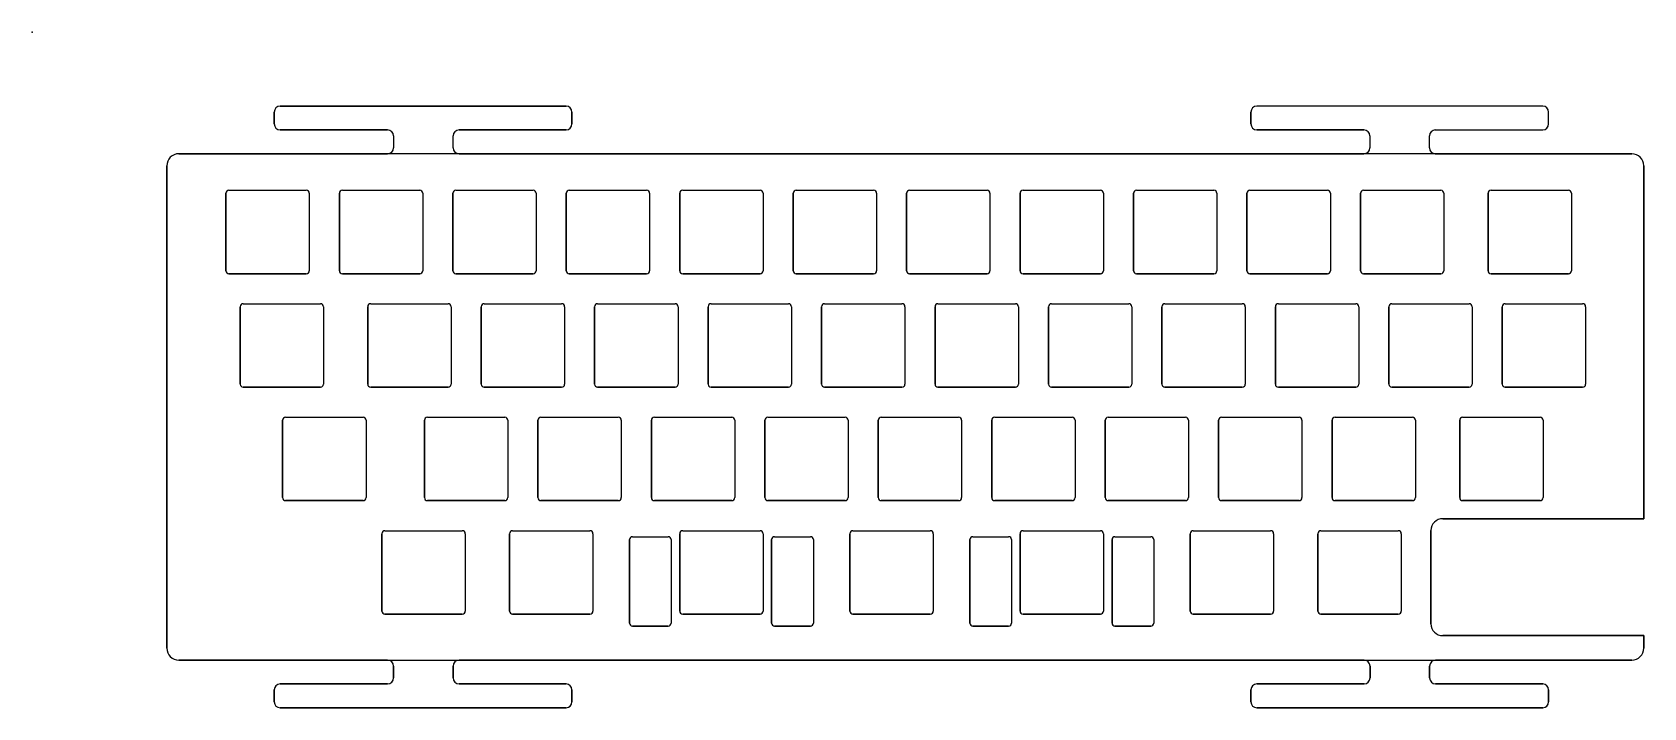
# Model space of a CAD drawing. Header units: millimetres. Extents: x 0 to 271, y -113 to 0.
import ezdxf

# ---------------------------------------------------------------- set-up
doc = ezdxf.new("R2010")
doc.units = ezdxf.units.MM
doc.header["$MEASUREMENT"] = 0
doc.layers.add('Plate 2u Screw v1_Sketch1', color=7, linetype='Continuous')

msp = doc.modelspace()

# ---------------------------------------------------------------- linework, layer by layer
at = {"layer": 'Plate 2u Screw v1_Sketch1'}
for p, q in [((40.63, -13.4, 6.1), (40.63, -15.4, 6.1)), ((40.63, -15.4, 6.1), (40.63, -13.4, 6.1)), ((89.63, -12.4, 6.1), (41.63, -12.4, 6.1)), ((41.63, -12.4, 6.1), (89.63, -12.4, 6.1)), ((90.63, -15.4, 6.1), (90.63, -13.4, 6.1)), ((90.63, -13.4, 6.1), (90.63, -15.4, 6.1)), ((204.63, -13.4, 6.1), (204.63, -15.4, 6.1)), ((204.63, -15.4, 6.1), (204.63, -13.4, 6.1)), ((253.63, -12.4, 6.1), (205.63, -12.4, 6.1)), ((253.63, -12.4, 6.1), (205.63, -12.4, 6.1)), ((254.63, -15.4, 6.1), (254.63, -13.4, 6.1)), ((254.63, -15.4, 6.1), (254.63, -13.4, 6.1)), ((41.63, -16.4, 6.1), (59.67, -16.4, 6.1)), ((59.67, -16.4, 6.1), (41.63, -16.4, 6.1)), ((60.67, -17.4, 6.1), (60.67, -19.4, 6.1)), ((60.67, -17.4, 6.1), (60.67, -19.4, 6.1)), ((70.67, -19.4, 6.1), (70.67, -17.4, 6.1)), ((70.67, -19.4, 6.1), (70.67, -17.4, 6.1)), ((71.67, -16.4, 6.1), (89.63, -16.4, 6.1)), ((89.63, -16.4, 6.1), (71.67, -16.4, 6.1)), ((205.63, -16.4, 6.1), (223.6, -16.4, 6.1)), ((223.6, -16.4, 6.1), (205.63, -16.4, 6.1)), ((224.6, -17.4, 6.1), (224.6, -19.4, 6.1)), ((224.6, -17.4, 6.1), (224.6, -19.4, 6.1)), ((234.6, -19.4, 6.1), (234.6, -17.4, 6.1)), ((234.6, -19.4, 6.1), (234.6, -17.4, 6.1)), ((235.6, -16.4, 6.1), (253.63, -16.4, 6.1)), ((235.6, -16.4, 6.1), (253.63, -16.4, 6.1)), ((59.67, -20.4, 6.1), (24.6, -20.4, 6.1)), ((24.6, -20.4, 6.1), (59.67, -20.4, 6.1)), ((71.67, -20.4, 6.1), (59.67, -20.4, 6.1)), ((223.6, -20.4, 6.1), (71.67, -20.4, 6.1)), ((71.67, -20.4, 6.1), (223.6, -20.4, 6.1)), ((235.6, -20.4, 6.1), (223.6, -20.4, 6.1)), ((268.6, -20.4, 6.1), (235.6, -20.4, 6.1)), ((235.6, -20.4, 6.1), (268.6, -20.4, 6.1)), ((22.6, -22.4, 6.1), (22.6, -103.4, 6.1)), ((22.6, -103.4, 6.1), (22.6, -22.4, 6.1)), ((270.6, -81.66, 6.1), (270.6, -22.4, 6.1)), ((270.6, -22.4, 6.1), (270.6, -81.66, 6.1)), ((32.52, -40.03, 6.1), (32.52, -27.03, 6.1)), ((32.52, -27.03, 6.1), (32.52, -40.03, 6.1)), ((33.02, -26.53, 6.1), (46.02, -26.53, 6.1)), ((33.02, -26.53, 6.1), (46.02, -26.53, 6.1)), ((46.52, -27.03, 6.1), (46.52, -40.03, 6.1)), ((46.52, -27.03, 6.1), (46.52, -40.03, 6.1)), ((51.57, -27.03, 6.1), (51.57, -40.03, 6.1)), ((51.57, -40.03, 6.1), (51.57, -27.03, 6.1)), ((52.08, -26.53, 6.1), (65.08, -26.53, 6.1)), ((52.08, -26.53, 6.1), (65.08, -26.53, 6.1)), ((65.58, -27.03, 6.1), (65.58, -40.03, 6.1)), ((65.58, -27.03, 6.1), (65.58, -40.03, 6.1)), ((70.62, -40.03, 6.1), (70.62, -27.03, 6.1)), ((70.62, -27.03, 6.1), (70.62, -40.03, 6.1)), ((71.12, -26.53, 6.1), (84.12, -26.53, 6.1)), ((71.12, -26.53, 6.1), (84.12, -26.53, 6.1)), ((84.62, -27.03, 6.1), (84.62, -40.03, 6.1)), ((84.62, -27.03, 6.1), (84.62, -40.03, 6.1)), ((89.67, -40.03, 6.1), (89.67, -27.03, 6.1)), ((89.67, -27.03, 6.1), (89.67, -40.03, 6.1)), ((90.17, -26.53, 6.1), (103.17, -26.53, 6.1)), ((90.17, -26.53, 6.1), (103.17, -26.53, 6.1)), ((103.67, -27.03, 6.1), (103.67, -40.03, 6.1)), ((103.67, -27.03, 6.1), (103.67, -40.03, 6.1)), ((108.72, -40.03, 6.1), (108.72, -27.03, 6.1)), ((108.72, -27.03, 6.1), (108.72, -40.03, 6.1)), ((109.22, -26.53, 6.1), (122.22, -26.53, 6.1)), ((109.22, -26.53, 6.1), (122.22, -26.53, 6.1)), ((122.72, -27.03, 6.1), (122.72, -40.03, 6.1)), ((122.72, -27.03, 6.1), (122.72, -40.03, 6.1)), ((127.78, -40.03, 6.1), (127.78, -27.03, 6.1)), ((127.78, -27.03, 6.1), (127.78, -40.03, 6.1)), ((128.28, -26.53, 6.1), (141.28, -26.53, 6.1)), ((128.28, -26.53, 6.1), (141.28, -26.53, 6.1)), ((141.78, -27.03, 6.1), (141.78, -40.03, 6.1)), ((141.78, -27.03, 6.1), (141.78, -40.03, 6.1)), ((146.82, -40.03, 6.1), (146.82, -27.03, 6.1)), ((146.82, -27.03, 6.1), (146.82, -40.03, 6.1)), ((147.32, -26.53, 6.1), (160.32, -26.53, 6.1)), ((147.32, -26.53, 6.1), (160.32, -26.53, 6.1)), ((160.82, -27.03, 6.1), (160.82, -40.03, 6.1)), ((160.82, -27.03, 6.1), (160.82, -40.03, 6.1)), ((165.88, -40.03, 6.1), (165.88, -27.03, 6.1)), ((165.88, -27.03, 6.1), (165.88, -40.03, 6.1)), ((166.37, -26.53, 6.1), (179.37, -26.53, 6.1)), ((166.37, -26.53, 6.1), (179.37, -26.53, 6.1)), ((179.88, -27.03, 6.1), (179.88, -40.03, 6.1)), ((179.88, -27.03, 6.1), (179.88, -40.03, 6.1)), ((184.93, -40.03, 6.1), (184.93, -27.03, 6.1)), ((184.93, -27.03, 6.1), (184.93, -40.03, 6.1)), ((185.42, -26.53, 6.1), (198.42, -26.53, 6.1)), ((185.42, -26.53, 6.1), (198.42, -26.53, 6.1)), ((198.93, -27.03, 6.1), (198.93, -40.03, 6.1)), ((198.93, -27.03, 6.1), (198.93, -40.03, 6.1)), ((203.97, -40.03, 6.1), (203.97, -27.03, 6.1)), ((203.97, -27.03, 6.1), (203.97, -40.03, 6.1)), ((204.47, -26.53, 6.1), (217.47, -26.53, 6.1)), ((204.47, -26.53, 6.1), (217.47, -26.53, 6.1)), ((217.97, -27.03, 6.1), (217.97, -40.03, 6.1)), ((217.97, -27.03, 6.1), (217.97, -40.03, 6.1)), ((223.03, -40.03, 6.1), (223.03, -27.03, 6.1)), ((223.03, -27.03, 6.1), (223.03, -40.03, 6.1)), ((223.53, -26.53, 6.1), (236.53, -26.53, 6.1)), ((223.53, -26.53, 6.1), (236.53, -26.53, 6.1)), ((237.03, -27.03, 6.1), (237.03, -40.03, 6.1)), ((237.03, -27.03, 6.1), (237.03, -40.03, 6.1)), ((244.46, -40.03, 6.1), (244.46, -27.03, 6.1)), ((244.46, -27.03, 6.1), (244.46, -40.03, 6.1)), ((244.96, -26.53, 6.1), (257.96, -26.53, 6.1)), ((244.96, -26.53, 6.1), (257.96, -26.53, 6.1)), ((258.46, -27.03, 6.1), (258.46, -40.03, 6.1)), ((258.46, -27.03, 6.1), (258.46, -40.03, 6.1)), ((46.02, -40.53, 6.1), (33.02, -40.53, 6.1)), ((33.02, -40.53, 6.1), (46.02, -40.53, 6.1)), ((65.08, -40.53, 6.1), (52.08, -40.53, 6.1)), ((52.08, -40.53, 6.1), (65.08, -40.53, 6.1)), ((71.12, -40.53, 6.1), (84.12, -40.53, 6.1)), ((84.12, -40.53, 6.1), (71.12, -40.53, 6.1)), ((90.17, -40.53, 6.1), (103.17, -40.53, 6.1)), ((103.17, -40.53, 6.1), (90.17, -40.53, 6.1)), ((109.22, -40.53, 6.1), (122.22, -40.53, 6.1)), ((122.22, -40.53, 6.1), (109.22, -40.53, 6.1)), ((128.28, -40.53, 6.1), (141.28, -40.53, 6.1)), ((141.28, -40.53, 6.1), (128.28, -40.53, 6.1)), ((160.32, -40.53, 6.1), (147.32, -40.53, 6.1)), ((147.32, -40.53, 6.1), (160.32, -40.53, 6.1)), ((179.37, -40.53, 6.1), (166.37, -40.53, 6.1)), ((166.37, -40.53, 6.1), (179.37, -40.53, 6.1)), ((198.42, -40.53, 6.1), (185.42, -40.53, 6.1)), ((185.42, -40.53, 6.1), (198.42, -40.53, 6.1)), ((217.47, -40.53, 6.1), (204.47, -40.53, 6.1)), ((204.47, -40.53, 6.1), (217.47, -40.53, 6.1)), ((236.53, -40.53, 6.1), (223.53, -40.53, 6.1)), ((223.53, -40.53, 6.1), (236.53, -40.53, 6.1)), ((257.96, -40.53, 6.1), (244.96, -40.53, 6.1)), ((244.96, -40.53, 6.1), (257.96, -40.53, 6.1)), ((35.41, -45.58, 6.1), (48.41, -45.58, 6.1)), ((35.41, -45.58, 6.1), (48.41, -45.58, 6.1)), ((56.84, -45.58, 6.1), (69.84, -45.58, 6.1)), ((56.84, -45.58, 6.1), (69.84, -45.58, 6.1)), ((75.89, -45.58, 6.1), (88.89, -45.58, 6.1)), ((75.89, -45.58, 6.1), (88.89, -45.58, 6.1)), ((94.94, -45.58, 6.1), (107.94, -45.58, 6.1)), ((94.94, -45.58, 6.1), (107.94, -45.58, 6.1)), ((113.99, -45.58, 6.1), (126.99, -45.58, 6.1)), ((113.99, -45.58, 6.1), (126.99, -45.58, 6.1)), ((133.04, -45.58, 6.1), (146.04, -45.58, 6.1)), ((133.04, -45.58, 6.1), (146.04, -45.58, 6.1)), ((152.09, -45.58, 6.1), (165.09, -45.58, 6.1)), ((152.09, -45.58, 6.1), (165.09, -45.58, 6.1)), ((171.14, -45.58, 6.1), (184.14, -45.58, 6.1)), ((171.14, -45.58, 6.1), (184.14, -45.58, 6.1)), ((190.19, -45.58, 6.1), (203.19, -45.58, 6.1)), ((190.19, -45.58, 6.1), (203.19, -45.58, 6.1)), ((209.24, -45.58, 6.1), (222.24, -45.58, 6.1)), ((209.24, -45.58, 6.1), (222.24, -45.58, 6.1)), ((228.29, -45.58, 6.1), (241.29, -45.58, 6.1)), ((228.29, -45.58, 6.1), (241.29, -45.58, 6.1)), ((247.34, -45.58, 6.1), (260.34, -45.58, 6.1)), ((247.34, -45.58, 6.1), (260.34, -45.58, 6.1)), ((34.91, -59.08, 6.1), (34.91, -46.08, 6.1)), ((34.91, -46.08, 6.1), (34.91, -59.08, 6.1)), ((48.91, -46.08, 6.1), (48.91, -59.08, 6.1)), ((48.91, -46.08, 6.1), (48.91, -59.08, 6.1)), ((56.34, -59.08, 6.1), (56.34, -46.08, 6.1)), ((56.34, -46.08, 6.1), (56.34, -59.08, 6.1)), ((70.34, -46.08, 6.1), (70.34, -59.08, 6.1)), ((70.34, -46.08, 6.1), (70.34, -59.08, 6.1)), ((75.39, -59.08, 6.1), (75.39, -46.08, 6.1)), ((75.39, -46.08, 6.1), (75.39, -59.08, 6.1)), ((89.39, -46.08, 6.1), (89.39, -59.08, 6.1)), ((89.39, -46.08, 6.1), (89.39, -59.08, 6.1)), ((94.44, -59.08, 6.1), (94.44, -46.08, 6.1)), ((94.44, -46.08, 6.1), (94.44, -59.08, 6.1)), ((108.44, -46.08, 6.1), (108.44, -59.08, 6.1)), ((108.44, -46.08, 6.1), (108.44, -59.08, 6.1)), ((113.49, -59.08, 6.1), (113.49, -46.08, 6.1)), ((113.49, -46.08, 6.1), (113.49, -59.08, 6.1)), ((127.49, -46.08, 6.1), (127.49, -59.08, 6.1)), ((127.49, -46.08, 6.1), (127.49, -59.08, 6.1)), ((132.54, -59.08, 6.1), (132.54, -46.08, 6.1)), ((132.54, -46.08, 6.1), (132.54, -59.08, 6.1)), ((146.54, -46.08, 6.1), (146.54, -59.08, 6.1)), ((146.54, -46.08, 6.1), (146.54, -59.08, 6.1)), ((151.59, -59.08, 6.1), (151.59, -46.08, 6.1)), ((151.59, -46.08, 6.1), (151.59, -59.08, 6.1)), ((165.59, -46.08, 6.1), (165.59, -59.08, 6.1)), ((165.59, -46.08, 6.1), (165.59, -59.08, 6.1)), ((170.64, -59.08, 6.1), (170.64, -46.08, 6.1)), ((170.64, -46.08, 6.1), (170.64, -59.08, 6.1)), ((184.64, -46.08, 6.1), (184.64, -59.08, 6.1)), ((184.64, -46.08, 6.1), (184.64, -59.08, 6.1)), ((189.69, -59.08, 6.1), (189.69, -46.08, 6.1)), ((189.69, -46.08, 6.1), (189.69, -59.08, 6.1)), ((203.69, -46.08, 6.1), (203.69, -59.08, 6.1)), ((203.69, -46.08, 6.1), (203.69, -59.08, 6.1)), ((208.74, -59.08, 6.1), (208.74, -46.08, 6.1)), ((208.74, -46.08, 6.1), (208.74, -59.08, 6.1)), ((222.74, -46.08, 6.1), (222.74, -59.08, 6.1)), ((222.74, -46.08, 6.1), (222.74, -59.08, 6.1)), ((227.79, -59.08, 6.1), (227.79, -46.08, 6.1)), ((227.79, -46.08, 6.1), (227.79, -59.08, 6.1)), ((241.79, -46.08, 6.1), (241.79, -59.08, 6.1)), ((241.79, -46.08, 6.1), (241.79, -59.08, 6.1)), ((246.84, -59.08, 6.1), (246.84, -46.08, 6.1)), ((246.84, -46.08, 6.1), (246.84, -59.08, 6.1)), ((260.84, -46.08, 6.1), (260.84, -59.08, 6.1)), ((260.84, -46.08, 6.1), (260.84, -59.08, 6.1)), ((48.41, -59.58, 6.1), (35.41, -59.58, 6.1)), ((35.41, -59.58, 6.1), (48.41, -59.58, 6.1)), ((56.84, -59.58, 6.1), (69.84, -59.58, 6.1)), ((69.84, -59.58, 6.1), (56.84, -59.58, 6.1)), ((88.89, -59.58, 6.1), (75.89, -59.58, 6.1)), ((75.89, -59.58, 6.1), (88.89, -59.58, 6.1)), ((94.94, -59.58, 6.1), (107.94, -59.58, 6.1)), ((107.94, -59.58, 6.1), (94.94, -59.58, 6.1)), ((113.99, -59.58, 6.1), (126.99, -59.58, 6.1)), ((126.99, -59.58, 6.1), (113.99, -59.58, 6.1)), ((146.04, -59.58, 6.1), (133.04, -59.58, 6.1)), ((133.04, -59.58, 6.1), (146.04, -59.58, 6.1)), ((165.09, -59.58, 6.1), (152.09, -59.58, 6.1)), ((152.09, -59.58, 6.1), (165.09, -59.58, 6.1)), ((184.14, -59.58, 6.1), (171.14, -59.58, 6.1)), ((171.14, -59.58, 6.1), (184.14, -59.58, 6.1)), ((203.19, -59.58, 6.1), (190.19, -59.58, 6.1)), ((190.19, -59.58, 6.1), (203.19, -59.58, 6.1)), ((222.24, -59.58, 6.1), (209.24, -59.58, 6.1)), ((209.24, -59.58, 6.1), (222.24, -59.58, 6.1)), ((228.29, -59.58, 6.1), (241.29, -59.58, 6.1)), ((241.29, -59.58, 6.1), (228.29, -59.58, 6.1)), ((247.34, -59.58, 6.1), (260.34, -59.58, 6.1)), ((260.34, -59.58, 6.1), (247.34, -59.58, 6.1)), ((42.55, -64.63, 6.1), (55.55, -64.63, 6.1)), ((42.55, -64.63, 6.1), (55.55, -64.63, 6.1)), ((66.36, -64.63, 6.1), (79.36, -64.63, 6.1)), ((66.36, -64.63, 6.1), (79.36, -64.63, 6.1)), ((85.41, -64.63, 6.1), (98.41, -64.63, 6.1)), ((85.41, -64.63, 6.1), (98.41, -64.63, 6.1)), ((104.46, -64.63, 6.1), (117.46, -64.63, 6.1)), ((104.46, -64.63, 6.1), (117.46, -64.63, 6.1)), ((123.51, -64.63, 6.1), (136.51, -64.63, 6.1)), ((123.51, -64.63, 6.1), (136.51, -64.63, 6.1)), ((142.56, -64.63, 6.1), (155.56, -64.63, 6.1)), ((142.56, -64.63, 6.1), (155.56, -64.63, 6.1)), ((161.61, -64.63, 6.1), (174.61, -64.63, 6.1)), ((161.61, -64.63, 6.1), (174.61, -64.63, 6.1)), ((180.66, -64.63, 6.1), (193.66, -64.63, 6.1)), ((180.66, -64.63, 6.1), (193.66, -64.63, 6.1)), ((199.71, -64.63, 6.1), (212.71, -64.63, 6.1)), ((199.71, -64.63, 6.1), (212.71, -64.63, 6.1)), ((218.76, -64.63, 6.1), (231.76, -64.63, 6.1)), ((218.76, -64.63, 6.1), (231.76, -64.63, 6.1)), ((240.19, -64.63, 6.1), (253.19, -64.63, 6.1)), ((240.19, -64.63, 6.1), (253.19, -64.63, 6.1)), ((42.05, -78.13, 6.1), (42.05, -65.13, 6.1)), ((42.05, -65.13, 6.1), (42.05, -78.13, 6.1)), ((56.05, -65.13, 6.1), (56.05, -78.13, 6.1)), ((56.05, -65.13, 6.1), (56.05, -78.13, 6.1)), ((65.86, -78.13, 6.1), (65.86, -65.13, 6.1)), ((65.86, -65.13, 6.1), (65.86, -78.13, 6.1)), ((79.86, -65.13, 6.1), (79.86, -78.13, 6.1)), ((79.86, -65.13, 6.1), (79.86, -78.13, 6.1)), ((84.91, -78.13, 6.1), (84.91, -65.13, 6.1)), ((84.91, -65.13, 6.1), (84.91, -78.13, 6.1)), ((98.91, -65.13, 6.1), (98.91, -78.13, 6.1)), ((98.91, -65.13, 6.1), (98.91, -78.13, 6.1)), ((103.96, -78.13, 6.1), (103.96, -65.13, 6.1)), ((103.96, -65.13, 6.1), (103.96, -78.13, 6.1)), ((117.96, -65.13, 6.1), (117.96, -78.13, 6.1)), ((117.96, -65.13, 6.1), (117.96, -78.13, 6.1)), ((123.01, -78.13, 6.1), (123.01, -65.13, 6.1)), ((123.01, -65.13, 6.1), (123.01, -78.13, 6.1)), ((137.01, -65.13, 6.1), (137.01, -78.13, 6.1)), ((137.01, -65.13, 6.1), (137.01, -78.13, 6.1)), ((142.06, -78.13, 6.1), (142.06, -65.13, 6.1)), ((142.06, -65.13, 6.1), (142.06, -78.13, 6.1)), ((156.06, -65.13, 6.1), (156.06, -78.13, 6.1)), ((156.06, -65.13, 6.1), (156.06, -78.13, 6.1)), ((161.11, -78.13, 6.1), (161.11, -65.13, 6.1)), ((161.11, -65.13, 6.1), (161.11, -78.13, 6.1)), ((175.11, -65.13, 6.1), (175.11, -78.13, 6.1)), ((175.11, -65.13, 6.1), (175.11, -78.13, 6.1)), ((180.16, -78.13, 6.1), (180.16, -65.13, 6.1)), ((180.16, -65.13, 6.1), (180.16, -78.13, 6.1)), ((194.16, -65.13, 6.1), (194.16, -78.13, 6.1)), ((194.16, -65.13, 6.1), (194.16, -78.13, 6.1)), ((199.21, -78.13, 6.1), (199.21, -65.13, 6.1)), ((199.21, -65.13, 6.1), (199.21, -78.13, 6.1)), ((213.21, -65.13, 6.1), (213.21, -78.13, 6.1)), ((213.21, -65.13, 6.1), (213.21, -78.13, 6.1)), ((218.26, -78.13, 6.1), (218.26, -65.13, 6.1)), ((218.26, -65.13, 6.1), (218.26, -78.13, 6.1)), ((232.26, -65.13, 6.1), (232.26, -78.13, 6.1)), ((232.26, -65.13, 6.1), (232.26, -78.13, 6.1)), ((239.69, -78.13, 6.1), (239.69, -65.13, 6.1)), ((239.69, -65.13, 6.1), (239.69, -78.13, 6.1)), ((253.69, -65.13, 6.1), (253.69, -78.13, 6.1)), ((253.69, -65.13, 6.1), (253.69, -78.13, 6.1)), ((55.55, -78.63, 6.1), (42.55, -78.63, 6.1)), ((42.55, -78.63, 6.1), (55.55, -78.63, 6.1)), ((79.36, -78.63, 6.1), (66.36, -78.63, 6.1)), ((66.36, -78.63, 6.1), (79.36, -78.63, 6.1)), ((98.41, -78.63, 6.1), (85.41, -78.63, 6.1)), ((85.41, -78.63, 6.1), (98.41, -78.63, 6.1)), ((117.46, -78.63, 6.1), (104.46, -78.63, 6.1)), ((104.46, -78.63, 6.1), (117.46, -78.63, 6.1)), ((136.51, -78.63, 6.1), (123.51, -78.63, 6.1)), ((123.51, -78.63, 6.1), (136.51, -78.63, 6.1)), ((155.56, -78.63, 6.1), (142.56, -78.63, 6.1)), ((142.56, -78.63, 6.1), (155.56, -78.63, 6.1)), ((174.61, -78.63, 6.1), (161.61, -78.63, 6.1)), ((161.61, -78.63, 6.1), (174.61, -78.63, 6.1)), ((193.66, -78.63, 6.1), (180.66, -78.63, 6.1)), ((180.66, -78.63, 6.1), (193.66, -78.63, 6.1)), ((212.71, -78.63, 6.1), (199.71, -78.63, 6.1)), ((199.71, -78.63, 6.1), (212.71, -78.63, 6.1)), ((231.76, -78.63, 6.1), (218.76, -78.63, 6.1)), ((218.76, -78.63, 6.1), (231.76, -78.63, 6.1)), ((253.19, -78.63, 6.1), (240.19, -78.63, 6.1)), ((240.19, -78.63, 6.1), (253.19, -78.63, 6.1)), ((59.22, -83.68, 6.1), (72.22, -83.68, 6.1)), ((59.22, -83.68, 6.1), (72.22, -83.68, 6.1)), ((80.65, -83.68, 6.1), (93.65, -83.68, 6.1)), ((80.65, -83.68, 6.1), (93.65, -83.68, 6.1)), ((109.22, -83.68, 6.1), (122.22, -83.68, 6.1)), ((109.22, -83.68, 6.1), (122.22, -83.68, 6.1)), ((137.8, -83.68, 6.1), (150.8, -83.68, 6.1)), ((137.8, -83.68, 6.1), (150.8, -83.68, 6.1)), ((166.37, -83.68, 6.1), (179.37, -83.68, 6.1)), ((166.37, -83.68, 6.1), (179.37, -83.68, 6.1)), ((194.95, -83.68, 6.1), (207.95, -83.68, 6.1)), ((194.95, -83.68, 6.1), (207.95, -83.68, 6.1)), ((216.38, -83.68, 6.1), (229.38, -83.68, 6.1)), ((216.38, -83.68, 6.1), (229.38, -83.68, 6.1)), ((234.86, -99.29, 6.1), (234.86, -83.66, 6.1)), ((234.86, -83.66, 6.1), (234.86, -99.29, 6.1)), ((236.86, -81.66, 6.1), (270.59, -81.66, 6.1)), ((270.59, -81.66, 6.1), (236.86, -81.66, 6.1)), ((58.72, -97.18, 6.1), (58.72, -84.18, 6.1)), ((58.72, -84.18, 6.1), (58.72, -97.18, 6.1)), ((72.72, -84.18, 6.1), (72.72, -97.18, 6.1)), ((72.72, -84.18, 6.1), (72.72, -97.18, 6.1)), ((80.15, -97.18, 6.1), (80.15, -84.18, 6.1)), ((80.15, -84.18, 6.1), (80.15, -97.18, 6.1)), ((94.15, -84.18, 6.1), (94.15, -97.18, 6.1)), ((94.15, -84.18, 6.1), (94.15, -97.18, 6.1)), ((100.29, -85.18, 6.1), (100.29, -99.18, 6.1)), ((100.29, -99.18, 6.1), (100.29, -85.18, 6.1)), ((100.79, -84.68, 6.1), (106.79, -84.68, 6.1)), ((100.79, -84.68, 6.1), (106.79, -84.68, 6.1)), ((107.29, -85.18, 6.1), (107.29, -99.18, 6.1)), ((107.29, -85.18, 6.1), (107.29, -99.18, 6.1)), ((108.72, -97.18, 6.1), (108.72, -84.18, 6.1)), ((108.72, -84.18, 6.1), (108.72, -97.18, 6.1)), ((122.72, -84.18, 6.1), (122.72, -97.18, 6.1)), ((122.72, -84.18, 6.1), (122.72, -97.18, 6.1)), ((124.16, -85.18, 6.1), (124.16, -99.18, 6.1)), ((124.16, -99.18, 6.1), (124.16, -85.18, 6.1)), ((124.66, -84.68, 6.1), (130.66, -84.68, 6.1)), ((124.66, -84.68, 6.1), (130.66, -84.68, 6.1)), ((131.16, -85.18, 6.1), (131.16, -99.18, 6.1)), ((131.16, -85.18, 6.1), (131.16, -99.18, 6.1)), ((137.3, -97.18, 6.1), (137.3, -84.18, 6.1)), ((137.3, -84.18, 6.1), (137.3, -97.18, 6.1)), ((151.3, -84.18, 6.1), (151.3, -97.18, 6.1)), ((151.3, -84.18, 6.1), (151.3, -97.18, 6.1)), ((157.44, -85.18, 6.1), (157.44, -99.18, 6.1)), ((157.44, -99.18, 6.1), (157.44, -85.18, 6.1)), ((157.94, -84.68, 6.1), (163.94, -84.68, 6.1)), ((157.94, -84.68, 6.1), (163.94, -84.68, 6.1)), ((164.44, -85.18, 6.1), (164.44, -99.18, 6.1)), ((164.44, -85.18, 6.1), (164.44, -99.18, 6.1)), ((165.88, -97.18, 6.1), (165.88, -84.18, 6.1)), ((165.88, -84.18, 6.1), (165.88, -97.18, 6.1)), ((179.88, -84.18, 6.1), (179.88, -97.18, 6.1)), ((179.88, -84.18, 6.1), (179.88, -97.18, 6.1)), ((181.31, -85.18, 6.1), (181.31, -99.18, 6.1)), ((181.31, -99.18, 6.1), (181.31, -85.18, 6.1)), ((181.81, -84.68, 6.1), (187.81, -84.68, 6.1)), ((181.81, -84.68, 6.1), (187.81, -84.68, 6.1)), ((188.31, -85.18, 6.1), (188.31, -99.18, 6.1)), ((188.31, -85.18, 6.1), (188.31, -99.18, 6.1)), ((194.45, -97.18, 6.1), (194.45, -84.18, 6.1)), ((194.45, -84.18, 6.1), (194.45, -97.18, 6.1)), ((208.45, -84.18, 6.1), (208.45, -97.18, 6.1)), ((208.45, -84.18, 6.1), (208.45, -97.18, 6.1)), ((215.88, -97.18, 6.1), (215.88, -84.18, 6.1)), ((215.88, -84.18, 6.1), (215.88, -97.18, 6.1)), ((229.88, -84.18, 6.1), (229.88, -97.18, 6.1)), ((229.88, -84.18, 6.1), (229.88, -97.18, 6.1)), ((72.22, -97.68, 6.1), (59.22, -97.68, 6.1)), ((59.22, -97.68, 6.1), (72.22, -97.68, 6.1)), ((93.65, -97.68, 6.1), (80.65, -97.68, 6.1)), ((80.65, -97.68, 6.1), (93.65, -97.68, 6.1)), ((106.79, -99.68, 6.1), (100.79, -99.68, 6.1)), ((100.79, -99.68, 6.1), (106.79, -99.68, 6.1)), ((122.22, -97.68, 6.1), (109.22, -97.68, 6.1)), ((109.22, -97.68, 6.1), (122.22, -97.68, 6.1)), ((130.66, -99.68, 6.1), (124.66, -99.68, 6.1)), ((124.66, -99.68, 6.1), (130.66, -99.68, 6.1)), ((150.8, -97.68, 6.1), (137.8, -97.68, 6.1)), ((137.8, -97.68, 6.1), (150.8, -97.68, 6.1)), ((163.94, -99.68, 6.1), (157.94, -99.68, 6.1)), ((157.94, -99.68, 6.1), (163.94, -99.68, 6.1)), ((179.37, -97.68, 6.1), (166.37, -97.68, 6.1)), ((166.37, -97.68, 6.1), (179.37, -97.68, 6.1)), ((187.81, -99.68, 6.1), (181.81, -99.68, 6.1)), ((181.81, -99.68, 6.1), (187.81, -99.68, 6.1)), ((207.95, -97.68, 6.1), (194.95, -97.68, 6.1)), ((194.95, -97.68, 6.1), (207.95, -97.68, 6.1)), ((229.38, -97.68, 6.1), (216.38, -97.68, 6.1)), ((216.38, -97.68, 6.1), (229.38, -97.68, 6.1)), ((270.59, -101.29, 6.1), (236.86, -101.29, 6.1)), ((236.86, -101.29, 6.1), (270.59, -101.29, 6.1)), ((270.6, -103.4, 6.1), (270.6, -101.29, 6.1)), ((270.6, -101.29, 6.1), (270.6, -103.4, 6.1)), ((24.6, -105.4, 6.1), (59.67, -105.4, 6.1)), ((59.67, -105.4, 6.1), (24.6, -105.4, 6.1)), ((59.67, -105.4, 6.1), (71.67, -105.4, 6.1)), ((71.67, -105.4, 6.1), (223.64, -105.4, 6.1)), ((223.64, -105.4, 6.1), (71.67, -105.4, 6.1)), ((223.64, -105.4, 6.1), (235.64, -105.4, 6.1)), ((235.64, -105.4, 6.1), (268.6, -105.4, 6.1)), ((268.6, -105.4, 6.1), (235.64, -105.4, 6.1)), ((60.67, -106.4, 6.1), (60.67, -108.4, 6.1)), ((60.67, -108.4, 6.1), (60.67, -106.4, 6.1)), ((70.67, -108.4, 6.1), (70.67, -106.4, 6.1)), ((70.67, -106.4, 6.1), (70.67, -108.4, 6.1)), ((224.64, -106.4, 6.1), (224.64, -108.4, 6.1)), ((224.64, -108.4, 6.1), (224.64, -106.4, 6.1)), ((234.64, -108.4, 6.1), (234.64, -106.4, 6.1)), ((234.64, -106.4, 6.1), (234.64, -108.4, 6.1)), ((40.63, -110.4, 6.1), (40.63, -112.4, 6.1)), ((40.63, -112.4, 6.1), (40.63, -110.4, 6.1)), ((59.67, -109.4, 6.1), (41.63, -109.4, 6.1)), ((41.63, -109.4, 6.1), (59.67, -109.4, 6.1)), ((89.63, -109.4, 6.1), (71.67, -109.4, 6.1)), ((71.67, -109.4, 6.1), (89.63, -109.4, 6.1)), ((90.63, -112.4, 6.1), (90.63, -110.4, 6.1)), ((90.63, -110.4, 6.1), (90.63, -112.4, 6.1)), ((204.63, -110.4, 6.1), (204.63, -112.4, 6.1)), ((204.63, -112.4, 6.1), (204.63, -110.4, 6.1)), ((223.64, -109.4, 6.1), (205.63, -109.4, 6.1)), ((205.63, -109.4, 6.1), (223.64, -109.4, 6.1)), ((253.63, -109.4, 6.1), (235.64, -109.4, 6.1)), ((235.64, -109.4, 6.1), (253.63, -109.4, 6.1)), ((254.63, -112.4, 6.1), (254.63, -110.4, 6.1)), ((254.63, -110.4, 6.1), (254.63, -112.4, 6.1)), ((41.63, -113.4, 6.1), (89.63, -113.4, 6.1)), ((89.63, -113.4, 6.1), (41.63, -113.4, 6.1)), ((205.63, -113.4, 6.1), (253.63, -113.4, 6.1)), ((253.63, -113.4, 6.1), (205.63, -113.4, 6.1))]:
    msp.add_line(p, q, dxfattribs=at)
for centre, radius, start, end in [((41.63, -13.4, 6.1), 1, 90, 180), ((41.63, -13.4, 6.1), 1, 90, 180), ((89.63, -13.4, 6.1), 1, 0, 90), ((89.63, -13.4, 6.1), 1, 0, 90), ((205.63, -13.4, 6.1), 1, 90, 180), ((205.63, -13.4, 6.1), 1, 90, 180), ((253.63, -13.4, 6.1), 1, 0, 90), ((253.63, -13.4, 6.1), 1, 0, 90), ((41.63, -15.4, 6.1), 1, 180, 270), ((41.63, -15.4, 6.1), 1, 180, 270), ((89.63, -15.4, 6.1), 1, 270, 0), ((89.63, -15.4, 6.1), 1, 270, 0), ((205.63, -15.4, 6.1), 1, 180, 270), ((205.63, -15.4, 6.1), 1, 180, 270), ((253.63, -15.4, 6.1), 1, 270, 0), ((253.63, -15.4, 6.1), 1, 270, 0), ((59.67, -17.4, 6.1), 1, 0, 90), ((59.67, -17.4, 6.1), 1, 0, 90), ((71.67, -17.4, 6.1), 1, 90, 180), ((71.67, -17.4, 6.1), 1, 90, 180), ((223.6, -17.4, 6.1), 1, 0, 90), ((223.6, -17.4, 6.1), 1, 0, 90), ((235.6, -17.4, 6.1), 1, 90, 180), ((235.6, -17.4, 6.1), 1, 90, 180), ((24.6, -22.4, 6.1), 2, 90, 180.0001), ((24.6, -22.4, 6.1), 2, 90, 180.0001), ((59.67, -19.4, 6.1), 1, 270, 360), ((59.67, -19.4, 6.1), 1, 270, 0), ((71.67, -19.4, 6.1), 1, 180, 270), ((71.67, -19.4, 6.1), 1, 180, 270), ((223.6, -19.4, 6.1), 1, 270, 360), ((223.6, -19.4, 6.1), 1, 270, 0), ((235.6, -19.4, 6.1), 1, 180, 270), ((235.6, -19.4, 6.1), 1, 180, 270), ((268.6, -22.4, 6.1), 2, 360, 90), ((268.6, -22.4, 6.1), 2, 0, 90), ((33.02, -27.03, 6.1), 0.5, 90, 180), ((33.02, -27.03, 6.1), 0.5, 90, 180), ((46.02, -27.03, 6.1), 0.5, 0, 90), ((46.02, -27.03, 6.1), 0.5, 0, 90), ((52.08, -27.03, 6.1), 0.5, 90, 180), ((52.08, -27.03, 6.1), 0.5, 90, 180), ((65.08, -27.03, 6.1), 0.5, 360, 90), ((65.08, -27.03, 6.1), 0.5, 0, 90), ((71.12, -27.03, 6.1), 0.5, 90, 180), ((71.12, -27.03, 6.1), 0.5, 90, 180), ((84.12, -27.03, 6.1), 0.5, 360, 90), ((84.12, -27.03, 6.1), 0.5, 0, 90), ((90.17, -27.03, 6.1), 0.5, 90, 180), ((90.17, -27.03, 6.1), 0.5, 90, 180), ((103.17, -27.03, 6.1), 0.5, 360, 90), ((103.17, -27.03, 6.1), 0.5, 0, 90), ((109.22, -27.03, 6.1), 0.5, 90, 180), ((109.22, -27.03, 6.1), 0.5, 90, 180), ((122.22, -27.03, 6.1), 0.5, 360, 90), ((122.22, -27.03, 6.1), 0.5, 0, 90), ((128.28, -27.03, 6.1), 0.5, 90, 180), ((128.28, -27.03, 6.1), 0.5, 90, 180), ((141.28, -27.03, 6.1), 0.5, 0, 90), ((141.28, -27.03, 6.1), 0.5, 0, 90), ((147.32, -27.03, 6.1), 0.5, 90, 180), ((147.32, -27.03, 6.1), 0.5, 90, 180), ((160.32, -27.03, 6.1), 0.5, 360, 90), ((160.32, -27.03, 6.1), 0.5, 0, 90), ((166.37, -27.03, 6.1), 0.5, 90, 180), ((166.37, -27.03, 6.1), 0.5, 90, 180), ((179.37, -27.03, 6.1), 0.5, 360, 90), ((179.37, -27.03, 6.1), 0.5, 0, 90), ((185.42, -27.03, 6.1), 0.5, 90, 180), ((185.42, -27.03, 6.1), 0.5, 90, 180), ((198.42, -27.03, 6.1), 0.5, 360, 90), ((198.42, -27.03, 6.1), 0.5, 0, 90), ((204.47, -27.03, 6.1), 0.5, 90, 180), ((204.47, -27.03, 6.1), 0.5, 90, 180), ((217.47, -27.03, 6.1), 0.5, 360, 90), ((217.47, -27.03, 6.1), 0.5, 0, 90), ((223.53, -27.03, 6.1), 0.5, 90, 180), ((223.53, -27.03, 6.1), 0.5, 90, 180), ((236.53, -27.03, 6.1), 0.5, 360, 90), ((236.53, -27.03, 6.1), 0.5, 0, 90), ((244.96, -27.03, 6.1), 0.5, 90, 180), ((244.96, -27.03, 6.1), 0.5, 90, 180), ((257.96, -27.03, 6.1), 0.5, 360, 90), ((257.96, -27.03, 6.1), 0.5, 0, 90), ((33.02, -40.03, 6.1), 0.5, 180, 270), ((33.02, -40.03, 6.1), 0.5, 180, 270), ((46.02, -40.03, 6.1), 0.5, 270, 0), ((46.02, -40.03, 6.1), 0.5, 270, 0), ((52.08, -40.03, 6.1), 0.5, 180, 270), ((52.08, -40.03, 6.1), 0.5, 180, 270), ((65.08, -40.03, 6.1), 0.5, 270, 0), ((65.08, -40.03, 6.1), 0.5, 270, 0), ((71.12, -40.03, 6.1), 0.5, 180, 270), ((71.12, -40.03, 6.1), 0.5, 180, 270), ((84.12, -40.03, 6.1), 0.5, 270, 0), ((84.12, -40.03, 6.1), 0.5, 270, 0), ((90.17, -40.03, 6.1), 0.5, 180, 270), ((90.17, -40.03, 6.1), 0.5, 180, 270), ((103.17, -40.03, 6.1), 0.5, 270, 0), ((103.17, -40.03, 6.1), 0.5, 270, 0), ((109.22, -40.03, 6.1), 0.5, 180, 270), ((109.22, -40.03, 6.1), 0.5, 180, 270), ((122.22, -40.03, 6.1), 0.5, 270, 0), ((122.22, -40.03, 6.1), 0.5, 270, 0), ((128.28, -40.03, 6.1), 0.5, 180, 270), ((128.28, -40.03, 6.1), 0.5, 180, 270), ((141.28, -40.03, 6.1), 0.5, 270, 0), ((141.28, -40.03, 6.1), 0.5, 270, 0), ((147.32, -40.03, 6.1), 0.5, 180, 270), ((147.32, -40.03, 6.1), 0.5, 180, 270), ((160.32, -40.03, 6.1), 0.5, 270, 360), ((160.32, -40.03, 6.1), 0.5, 270, 0), ((166.37, -40.03, 6.1), 0.5, 180, 270), ((166.37, -40.03, 6.1), 0.5, 180, 270), ((179.37, -40.03, 6.1), 0.5, 270, 360), ((179.37, -40.03, 6.1), 0.5, 270, 0), ((185.42, -40.03, 6.1), 0.5, 180, 270), ((185.42, -40.03, 6.1), 0.5, 180, 270), ((198.42, -40.03, 6.1), 0.5, 270, 360), ((198.42, -40.03, 6.1), 0.5, 270, 0), ((204.47, -40.03, 6.1), 0.5, 180, 270), ((204.47, -40.03, 6.1), 0.5, 180, 270), ((217.47, -40.03, 6.1), 0.5, 270, 360), ((217.47, -40.03, 6.1), 0.5, 270, 0), ((223.53, -40.03, 6.1), 0.5, 180, 270), ((223.53, -40.03, 6.1), 0.5, 180, 270), ((236.53, -40.03, 6.1), 0.5, 270, 360), ((236.53, -40.03, 6.1), 0.5, 270, 0), ((244.96, -40.03, 6.1), 0.5, 180, 270), ((244.96, -40.03, 6.1), 0.5, 180, 270), ((257.96, -40.03, 6.1), 0.5, 270, 360), ((257.96, -40.03, 6.1), 0.5, 270, 0), ((35.41, -46.08, 6.1), 0.5, 90, 180), ((35.41, -46.08, 6.1), 0.5, 90, 180), ((48.41, -46.08, 6.1), 0.5, 0, 90), ((48.41, -46.08, 6.1), 0.5, 0, 90), ((56.84, -46.08, 6.1), 0.5, 90, 180), ((56.84, -46.08, 6.1), 0.5, 90, 180), ((69.84, -46.08, 6.1), 0.5, 0, 90), ((69.84, -46.08, 6.1), 0.5, 360, 90), ((75.89, -46.08, 6.1), 0.5, 90, 180), ((75.89, -46.08, 6.1), 0.5, 90, 180), ((88.89, -46.08, 6.1), 0.5, 0, 90), ((88.89, -46.08, 6.1), 0.5, 360, 90), ((94.94, -46.08, 6.1), 0.5, 90, 180), ((94.94, -46.08, 6.1), 0.5, 90, 180), ((107.94, -46.08, 6.1), 0.5, 360, 90), ((107.94, -46.08, 6.1), 0.5, 0, 90), ((113.99, -46.08, 6.1), 0.5, 90, 180), ((113.99, -46.08, 6.1), 0.5, 90, 180), ((126.99, -46.08, 6.1), 0.5, 0, 90), ((126.99, -46.08, 6.1), 0.5, 0, 90), ((133.04, -46.08, 6.1), 0.5, 90, 180), ((133.04, -46.08, 6.1), 0.5, 90, 180), ((146.04, -46.08, 6.1), 0.5, 0, 90), ((146.04, -46.08, 6.1), 0.5, 0, 90), ((152.09, -46.08, 6.1), 0.5, 90, 180), ((152.09, -46.08, 6.1), 0.5, 90, 180), ((165.09, -46.08, 6.1), 0.5, 360, 90), ((165.09, -46.08, 6.1), 0.5, 0, 90), ((171.14, -46.08, 6.1), 0.5, 90, 180), ((171.14, -46.08, 6.1), 0.5, 90, 180), ((184.14, -46.08, 6.1), 0.5, 0, 90), ((184.14, -46.08, 6.1), 0.5, 360, 90), ((190.19, -46.08, 6.1), 0.5, 90, 180), ((190.19, -46.08, 6.1), 0.5, 90, 180), ((203.19, -46.08, 6.1), 0.5, 0, 90), ((203.19, -46.08, 6.1), 0.5, 360, 90), ((209.24, -46.08, 6.1), 0.5, 90, 180), ((209.24, -46.08, 6.1), 0.5, 90, 180), ((222.24, -46.08, 6.1), 0.5, 0, 90), ((222.24, -46.08, 6.1), 0.5, 360, 90), ((228.29, -46.08, 6.1), 0.5, 90, 180), ((228.29, -46.08, 6.1), 0.5, 90, 180), ((241.29, -46.08, 6.1), 0.5, 0, 90), ((241.29, -46.08, 6.1), 0.5, 360, 90), ((247.34, -46.08, 6.1), 0.5, 90, 180), ((247.34, -46.08, 6.1), 0.5, 90, 180), ((260.34, -46.08, 6.1), 0.5, 0, 90), ((260.34, -46.08, 6.1), 0.5, 360, 90), ((35.41, -59.08, 6.1), 0.5, 180, 270), ((35.41, -59.08, 6.1), 0.5, 180, 270), ((48.41, -59.08, 6.1), 0.5, 270, 0), ((48.41, -59.08, 6.1), 0.5, 270, 0), ((56.84, -59.08, 6.1), 0.5, 180, 270), ((56.84, -59.08, 6.1), 0.5, 180, 270), ((69.84, -59.08, 6.1), 0.5, 270, 0), ((69.84, -59.08, 6.1), 0.5, 270, 0), ((75.89, -59.08, 6.1), 0.5, 180, 270), ((75.89, -59.08, 6.1), 0.5, 180, 270), ((88.89, -59.08, 6.1), 0.5, 270, 360), ((88.89, -59.08, 6.1), 0.5, 270, 0), ((94.94, -59.08, 6.1), 0.5, 180, 270), ((94.94, -59.08, 6.1), 0.5, 180, 270), ((107.94, -59.08, 6.1), 0.5, 270, 360), ((107.94, -59.08, 6.1), 0.5, 270, 0), ((113.99, -59.08, 6.1), 0.5, 180, 270), ((113.99, -59.08, 6.1), 0.5, 180, 270), ((126.99, -59.08, 6.1), 0.5, 270, 0), ((126.99, -59.08, 6.1), 0.5, 270, 0), ((133.04, -59.08, 6.1), 0.5, 180, 270), ((133.04, -59.08, 6.1), 0.5, 180, 270), ((146.04, -59.08, 6.1), 0.5, 270, 360), ((146.04, -59.08, 6.1), 0.5, 270, 0), ((152.09, -59.08, 6.1), 0.5, 180, 270), ((152.09, -59.08, 6.1), 0.5, 180, 270), ((165.09, -59.08, 6.1), 0.5, 270, 0), ((165.09, -59.08, 6.1), 0.5, 270, 0), ((171.14, -59.08, 6.1), 0.5, 180, 270), ((171.14, -59.08, 6.1), 0.5, 180, 270), ((184.14, -59.08, 6.1), 0.5, 270, 0), ((184.14, -59.08, 6.1), 0.5, 270, 0), ((190.19, -59.08, 6.1), 0.5, 180, 270), ((190.19, -59.08, 6.1), 0.5, 180, 270), ((203.19, -59.08, 6.1), 0.5, 270, 0), ((203.19, -59.08, 6.1), 0.5, 270, 0), ((209.24, -59.08, 6.1), 0.5, 180, 270), ((209.24, -59.08, 6.1), 0.5, 180, 270), ((222.24, -59.08, 6.1), 0.5, 270, 0), ((222.24, -59.08, 6.1), 0.5, 270, 0), ((228.29, -59.08, 6.1), 0.5, 180, 270), ((228.29, -59.08, 6.1), 0.5, 180, 270), ((241.29, -59.08, 6.1), 0.5, 270, 0), ((241.29, -59.08, 6.1), 0.5, 270, 0), ((247.34, -59.08, 6.1), 0.5, 180, 270), ((247.34, -59.08, 6.1), 0.5, 180, 270), ((260.34, -59.08, 6.1), 0.5, 270, 0), ((260.34, -59.08, 6.1), 0.5, 270, 0), ((42.55, -65.13, 6.1), 0.5, 90, 180), ((42.55, -65.13, 6.1), 0.5, 90, 180), ((55.55, -65.13, 6.1), 0.5, 0, 90), ((55.55, -65.13, 6.1), 0.5, 0, 90), ((66.36, -65.13, 6.1), 0.5, 90, 180), ((66.36, -65.13, 6.1), 0.5, 90, 180), ((79.36, -65.13, 6.1), 0.5, 0, 90), ((79.36, -65.13, 6.1), 0.5, 0, 90), ((85.41, -65.13, 6.1), 0.5, 90, 180), ((85.41, -65.13, 6.1), 0.5, 90, 180), ((98.41, -65.13, 6.1), 0.5, 360, 90), ((98.41, -65.13, 6.1), 0.5, 0, 90), ((104.46, -65.13, 6.1), 0.5, 90, 180), ((104.46, -65.13, 6.1), 0.5, 90, 180), ((117.46, -65.13, 6.1), 0.5, 360, 90), ((117.46, -65.13, 6.1), 0.5, 0, 90), ((123.51, -65.13, 6.1), 0.5, 90, 180), ((123.51, -65.13, 6.1), 0.5, 90, 180), ((136.51, -65.13, 6.1), 0.5, 0, 90), ((136.51, -65.13, 6.1), 0.5, 0, 90), ((142.56, -65.13, 6.1), 0.5, 90, 180), ((142.56, -65.13, 6.1), 0.5, 90, 180), ((155.56, -65.13, 6.1), 0.5, 0, 90), ((155.56, -65.13, 6.1), 0.5, 0, 90), ((161.61, -65.13, 6.1), 0.5, 90, 180), ((161.61, -65.13, 6.1), 0.5, 90, 180), ((174.61, -65.13, 6.1), 0.5, 360, 90), ((174.61, -65.13, 6.1), 0.5, 0, 90), ((180.66, -65.13, 6.1), 0.5, 90, 180), ((180.66, -65.13, 6.1), 0.5, 90, 180), ((193.66, -65.13, 6.1), 0.5, 0, 90), ((193.66, -65.13, 6.1), 0.5, 360, 90), ((199.71, -65.13, 6.1), 0.5, 90, 180), ((199.71, -65.13, 6.1), 0.5, 90, 180), ((212.71, -65.13, 6.1), 0.5, 0, 90), ((212.71, -65.13, 6.1), 0.5, 360, 90), ((218.76, -65.13, 6.1), 0.5, 90, 180), ((218.76, -65.13, 6.1), 0.5, 90, 180), ((231.76, -65.13, 6.1), 0.5, 360, 90), ((231.76, -65.13, 6.1), 0.5, 0, 90), ((240.19, -65.13, 6.1), 0.5, 90, 180), ((240.19, -65.13, 6.1), 0.5, 90, 180), ((253.19, -65.13, 6.1), 0.5, 0, 90), ((253.19, -65.13, 6.1), 0.5, 360, 90), ((42.55, -78.13, 6.1), 0.5, 180, 270), ((42.55, -78.13, 6.1), 0.5, 180, 270), ((55.55, -78.13, 6.1), 0.5, 270, 0), ((55.55, -78.13, 6.1), 0.5, 270, 0), ((66.36, -78.13, 6.1), 0.5, 180, 270), ((66.36, -78.13, 6.1), 0.5, 180, 270), ((79.36, -78.13, 6.1), 0.5, 270, 0), ((79.36, -78.13, 6.1), 0.5, 270, 0), ((85.41, -78.13, 6.1), 0.5, 180, 270), ((85.41, -78.13, 6.1), 0.5, 180, 270), ((98.41, -78.13, 6.1), 0.5, 270, 0), ((98.41, -78.13, 6.1), 0.5, 270, 0), ((104.46, -78.13, 6.1), 0.5, 180, 270), ((104.46, -78.13, 6.1), 0.5, 180, 270), ((117.46, -78.13, 6.1), 0.5, 270, 0), ((117.46, -78.13, 6.1), 0.5, 270, 0), ((123.51, -78.13, 6.1), 0.5, 180, 270), ((123.51, -78.13, 6.1), 0.5, 180, 270), ((136.51, -78.13, 6.1), 0.5, 270, 0), ((136.51, -78.13, 6.1), 0.5, 270, 0), ((142.56, -78.13, 6.1), 0.5, 180, 270), ((142.56, -78.13, 6.1), 0.5, 180, 270), ((155.56, -78.13, 6.1), 0.5, 270, 0), ((155.56, -78.13, 6.1), 0.5, 270, 0), ((161.61, -78.13, 6.1), 0.5, 180, 270), ((161.61, -78.13, 6.1), 0.5, 180, 270), ((174.61, -78.13, 6.1), 0.5, 270, 360), ((174.61, -78.13, 6.1), 0.5, 270, 0), ((180.66, -78.13, 6.1), 0.5, 180, 270), ((180.66, -78.13, 6.1), 0.5, 180, 270), ((193.66, -78.13, 6.1), 0.5, 270, 360), ((193.66, -78.13, 6.1), 0.5, 270, 0), ((199.71, -78.13, 6.1), 0.5, 180, 270), ((199.71, -78.13, 6.1), 0.5, 180, 270), ((212.71, -78.13, 6.1), 0.5, 270, 360), ((212.71, -78.13, 6.1), 0.5, 270, 0), ((218.76, -78.13, 6.1), 0.5, 180, 270), ((218.76, -78.13, 6.1), 0.5, 180, 270), ((231.76, -78.13, 6.1), 0.5, 270, 360), ((231.76, -78.13, 6.1), 0.5, 270, 0), ((240.19, -78.13, 6.1), 0.5, 180, 270), ((240.19, -78.13, 6.1), 0.5, 180, 270), ((253.19, -78.13, 6.1), 0.5, 270, 360), ((253.19, -78.13, 6.1), 0.5, 270, 0), ((59.22, -84.18, 6.1), 0.5, 90, 180), ((59.22, -84.18, 6.1), 0.5, 90, 180), ((72.22, -84.18, 6.1), 0.5, 0, 90), ((72.22, -84.18, 6.1), 0.5, 0, 90), ((80.65, -84.18, 6.1), 0.5, 90, 180), ((80.65, -84.18, 6.1), 0.5, 90, 180), ((93.65, -84.18, 6.1), 0.5, 0, 90), ((93.65, -84.18, 6.1), 0.5, 0, 90), ((109.22, -84.18, 6.1), 0.5, 90, 180), ((109.22, -84.18, 6.1), 0.5, 90, 180), ((122.22, -84.18, 6.1), 0.5, 360, 90), ((122.22, -84.18, 6.1), 0.5, 0, 90), ((137.8, -84.18, 6.1), 0.5, 90, 180), ((137.8, -84.18, 6.1), 0.5, 90, 180), ((150.8, -84.18, 6.1), 0.5, 0, 90), ((150.8, -84.18, 6.1), 0.5, 0, 90), ((166.37, -84.18, 6.1), 0.5, 90, 180), ((166.37, -84.18, 6.1), 0.5, 90, 180), ((179.37, -84.18, 6.1), 0.5, 360, 90), ((179.37, -84.18, 6.1), 0.5, 0, 90), ((194.95, -84.18, 6.1), 0.5, 90, 180), ((194.95, -84.18, 6.1), 0.5, 90, 180), ((207.95, -84.18, 6.1), 0.5, 360, 90), ((207.95, -84.18, 6.1), 0.5, 0, 90), ((216.38, -84.18, 6.1), 0.5, 90, 180), ((216.38, -84.18, 6.1), 0.5, 90, 180), ((229.38, -84.18, 6.1), 0.5, 360, 90), ((229.38, -84.18, 6.1), 0.5, 0, 90), ((236.86, -83.66, 6.1), 2, 90, 180), ((236.86, -83.66, 6.1), 2, 90, 180), ((270.59, -83.66, 6.1), 2, 89.8338, 90), ((270.59, -83.66, 6.1), 2, 89.8338, 90), ((100.79, -85.18, 6.1), 0.5, 90, 180), ((100.79, -85.18, 6.1), 0.5, 90, 180), ((106.79, -85.18, 6.1), 0.5, 0, 90), ((106.79, -85.18, 6.1), 0.5, 0, 90), ((124.66, -85.18, 6.1), 0.5, 90, 180), ((124.66, -85.18, 6.1), 0.5, 90, 180), ((130.66, -85.18, 6.1), 0.5, 0, 90), ((130.66, -85.18, 6.1), 0.5, 0, 90), ((157.94, -85.18, 6.1), 0.5, 90, 180), ((157.94, -85.18, 6.1), 0.5, 90, 180), ((163.94, -85.18, 6.1), 0.5, 0, 90), ((163.94, -85.18, 6.1), 0.5, 0, 90), ((181.81, -85.18, 6.1), 0.5, 90, 180), ((181.81, -85.18, 6.1), 0.5, 90, 180), ((187.81, -85.18, 6.1), 0.5, 0, 90), ((187.81, -85.18, 6.1), 0.5, 0, 90), ((59.22, -97.18, 6.1), 0.5, 180, 270), ((59.22, -97.18, 6.1), 0.5, 180, 270), ((72.22, -97.18, 6.1), 0.5, 270, 0), ((72.22, -97.18, 6.1), 0.5, 270, 360), ((80.65, -97.18, 6.1), 0.5, 180, 270), ((80.65, -97.18, 6.1), 0.5, 180, 270), ((93.65, -97.18, 6.1), 0.5, 270, 0), ((93.65, -97.18, 6.1), 0.5, 270, 0), ((109.22, -97.18, 6.1), 0.5, 180, 270), ((109.22, -97.18, 6.1), 0.5, 180, 270), ((122.22, -97.18, 6.1), 0.5, 270, 0), ((122.22, -97.18, 6.1), 0.5, 270, 0), ((137.8, -97.18, 6.1), 0.5, 180, 270), ((137.8, -97.18, 6.1), 0.5, 180, 270), ((150.8, -97.18, 6.1), 0.5, 270, 0), ((150.8, -97.18, 6.1), 0.5, 270, 0), ((166.37, -97.18, 6.1), 0.5, 180, 270), ((166.37, -97.18, 6.1), 0.5, 180, 270), ((179.37, -97.18, 6.1), 0.5, 270, 0), ((179.37, -97.18, 6.1), 0.5, 270, 0), ((194.95, -97.18, 6.1), 0.5, 180, 270), ((194.95, -97.18, 6.1), 0.5, 180, 270), ((207.95, -97.18, 6.1), 0.5, 270, 0), ((207.95, -97.18, 6.1), 0.5, 270, 0), ((216.38, -97.18, 6.1), 0.5, 180, 270), ((216.38, -97.18, 6.1), 0.5, 180, 270), ((229.38, -97.18, 6.1), 0.5, 270, 0), ((229.38, -97.18, 6.1), 0.5, 270, 0), ((100.79, -99.18, 6.1), 0.5, 180, 270), ((100.79, -99.18, 6.1), 0.5, 180, 270), ((106.79, -99.18, 6.1), 0.5, 270, 360), ((106.79, -99.18, 6.1), 0.5, 270, 0), ((124.66, -99.18, 6.1), 0.5, 180, 270), ((124.66, -99.18, 6.1), 0.5, 180, 270), ((130.66, -99.18, 6.1), 0.5, 270, 0), ((130.66, -99.18, 6.1), 0.5, 270, 0), ((157.94, -99.18, 6.1), 0.5, 180, 270), ((157.94, -99.18, 6.1), 0.5, 180, 270), ((163.94, -99.18, 6.1), 0.5, 270, 0), ((163.94, -99.18, 6.1), 0.5, 270, 0), ((181.81, -99.18, 6.1), 0.5, 180, 270), ((181.81, -99.18, 6.1), 0.5, 180, 270), ((187.81, -99.18, 6.1), 0.5, 270, 0), ((187.81, -99.18, 6.1), 0.5, 270, 0), ((236.86, -99.29, 6.1), 2, 180, 270), ((236.86, -99.29, 6.1), 2, 180, 270), ((270.59, -99.29, 6.1), 2, 270, 270.1662), ((270.59, -99.29, 6.1), 2, 270, 270.1662), ((24.6, -103.4, 6.1), 2, 180.0001, 270.0001), ((24.6, -103.4, 6.1), 2, 180.0001, 270.0001), ((59.67, -106.4, 6.1), 1, 0, 90), ((59.67, -106.4, 6.1), 1, 0, 90), ((71.67, -106.4, 6.1), 1, 90, 180), ((71.67, -106.4, 6.1), 1, 90, 180), ((223.64, -106.4, 6.1), 1, 0, 90), ((223.64, -106.4, 6.1), 1, 0, 90), ((235.64, -106.4, 6.1), 1, 90, 180), ((235.64, -106.4, 6.1), 1, 90, 180), ((268.6, -103.4, 6.1), 2, 270, 0), ((268.6, -103.4, 6.1), 2, 270, 0), ((41.63, -110.4, 6.1), 1, 90, 180), ((41.63, -110.4, 6.1), 1, 90, 180), ((59.67, -108.4, 6.1), 1, 270, 360), ((59.67, -108.4, 6.1), 1, 270, 360), ((71.67, -108.4, 6.1), 1, 180, 270), ((71.67, -108.4, 6.1), 1, 180, 270), ((89.63, -110.4, 6.1), 1, 0, 90), ((89.63, -110.4, 6.1), 1, 0, 90), ((205.63, -110.4, 6.1), 1, 90, 180), ((205.63, -110.4, 6.1), 1, 90, 180), ((223.64, -108.4, 6.1), 1, 270, 360), ((223.64, -108.4, 6.1), 1, 270, 0), ((235.64, -108.4, 6.1), 1, 180, 270), ((235.64, -108.4, 6.1), 1, 180, 270), ((253.63, -110.4, 6.1), 1, 0, 90), ((253.63, -110.4, 6.1), 1, 0, 90), ((41.63, -112.4, 6.1), 1, 180, 270), ((41.63, -112.4, 6.1), 1, 180, 270), ((89.63, -112.4, 6.1), 1, 270, 0), ((89.63, -112.4, 6.1), 1, 270, 0), ((205.63, -112.4, 6.1), 1, 180, 270), ((205.63, -112.4, 6.1), 1, 180, 270), ((253.63, -112.4, 6.1), 1, 270, 0), ((253.63, -112.4, 6.1), 1, 270, 0)]:
    msp.add_arc(centre, radius, start, end, dxfattribs=at)
msp.add_point((0, 0, 6.1), dxfattribs=at)

doc.saveas('drawing.dxf')
